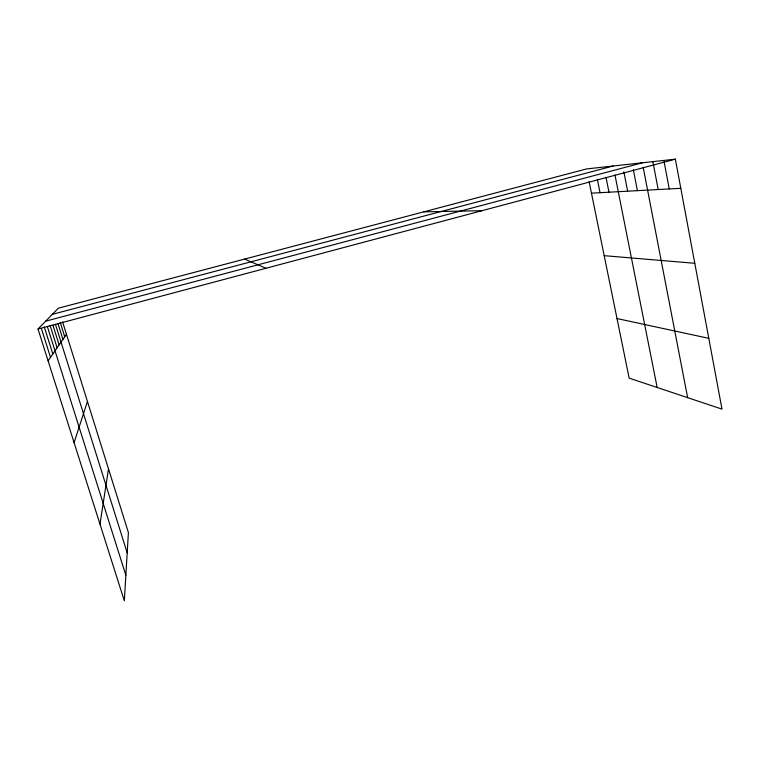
<?xml version="1.0" encoding="UTF-8"?>
<svg xmlns="http://www.w3.org/2000/svg" width="760" height="760" viewBox="0 0 760 760"><rect width="100%" height="100%" fill="white"/><g stroke="black" fill="none" stroke-linecap="round" stroke-linejoin="round"><path stroke-width="1.14" d="M99.987 524.191L108.499 468.863M74.09 442.643L87.447 401.46M48.117 360.867L66.462 334.276M62.567 321.812L128.402 532.57L124.336 600.827L38 329.013L58.32 308.209L586.52 168.939L675.364 159.173L722 409.127L629.156 378.138L589.105 181.621M45.657 321.166L642.323 162.802M38 329.013L675.364 159.173M52.316 314.355L613.168 166.012M591.461 193.154L680.798 188.309M423.805 211.84L481.954 210.71M604.2 255.673L694.792 263.292M617.015 318.554L708.795 338.342M244.615 259.094L265.971 268.261M41.382 328.491L50.53 357.361M47.395 326.667L125.856 575.253M44.298 327.028L52.839 354.027M57.959 323.541L62.928 339.406M55.461 324.358L127.195 552.871M52.943 325.261L59.128 344.916M50.093 325.489L57.123 347.814M60.221 322.373L64.733 336.784M597.332 179.227L600.048 192.689M606.005 177.327L608.978 192.204M614.944 174.942L657.163 387.486M623.846 171.817L627.656 191.188M633.346 169.727L637.422 190.665M643.197 167.352L687.639 397.66M652.869 161.642L658.188 189.534M664.088 161.576L669.256 188.936"/></g></svg>
